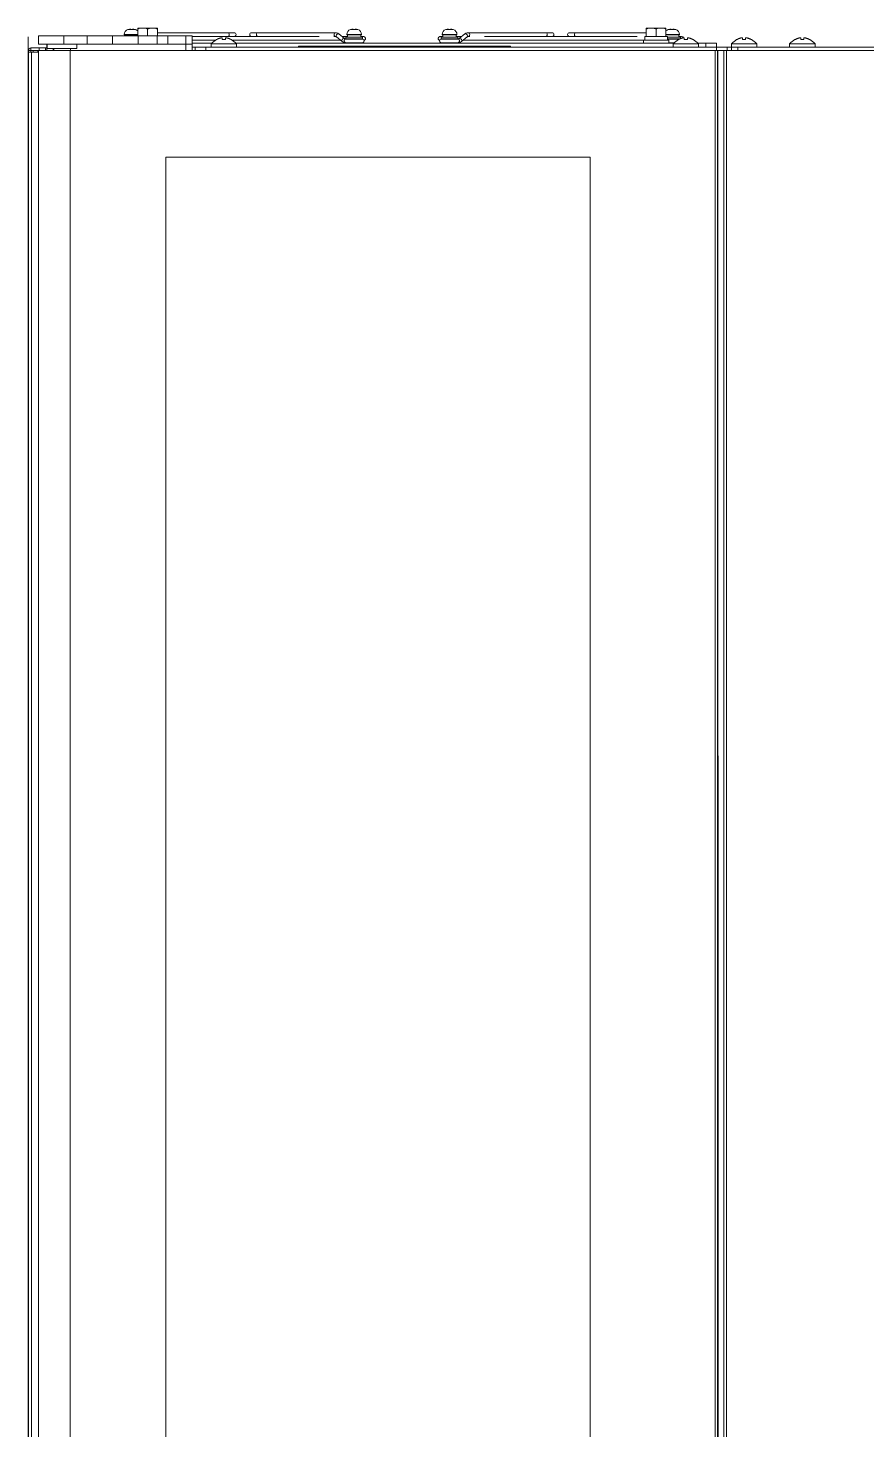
# Model space of a CAD drawing. Header units: millimetres. Extents: x 0 to 100, y -18 to 195.
# Drawn here: x 0 to 39.6, y 129.2 to 195.4 of the extents above; entities that cross this region are included whole.
import ezdxf

# ---------------------------------------------------------------- set-up
doc = ezdxf.new("R2010")
doc.units = ezdxf.units.MM
for name, color, linetype in [('2401-00299-M6-14HWMC_0', 7, 'Continuous'), ('2401-00303-M4-20PWMC_0', 7, 'Continuous'), ('2401-00460-M6-12PSTTHC_0', 7, 'Continuous'), ('4203-77997_0', 7, 'Continuous'), ('4203-78005_0', 7, 'Continuous'), ('4203-78015_1_0', 7, 'Continuous'), ('4203-78016_1_0', 7, 'Continuous'), ('4203-78017_0', 7, 'Continuous'), ('4203-78023_1_0', 7, 'Continuous'), ('4203-78023_2_0', 7, 'Continuous'), ('4203-78023_3_0', 7, 'Continuous'), ('4203-78057_0', 7, 'Continuous'), ('4204-00010-120X120X40_0', 7, 'Continuous'), ('4212-12577_0', 7, 'Continuous'), ('4403-05130_0', 7, 'Continuous')]:
    doc.layers.add(name, color=color, linetype=linetype)

msp = doc.modelspace()

# ---------------------------------------------------------------- linework, layer by layer
at = {"color": 0, "linetype": 'ByBlock', "lineweight": 5}
msp.add_line((0, 63.125), (0, 194.935), dxfattribs=at)
at = {"color": 0, "linetype": 'Continuous', "lineweight": 9}
for p, q in [((14.311, 194.497), (13.154, 194.497)), ((14.828, 194.497), (14.759, 194.497))]:
    msp.add_line(p, q, dxfattribs=at)
at = {"layer": '2401-00299-M6-14HWMC_0', "color": 0, "linetype": 'Continuous', "lineweight": 9}
for p, q in [((5.174, 194.996), (5.174, 195.353)), ((5.203, 195.356), (6.073, 195.356)), ((5.638, 194.996), (5.638, 195.304)), ((6.102, 194.996), (6.102, 195.353)), ((29.166, 194.956), (29.166, 195.353)), ((29.194, 195.356), (30.065, 195.356)), ((29.629, 194.956), (29.629, 195.304)), ((30.093, 194.956), (30.093, 195.353)), ((29.03, 194.792), (29.03, 194.647)), ((30.229, 194.792), (29.03, 194.792)), ((29.092, 194.956), (29.092, 194.792)), ((30.167, 194.956), (29.092, 194.956)), ((30.167, 194.956), (30.167, 194.792)), ((30.229, 194.792), (30.229, 194.647))]:
    msp.add_line(p, q, dxfattribs=at)
for points in [[(5.638, 195.304), (5.616, 195.319), (5.592, 195.33), (5.567, 195.338), (5.541, 195.344), (5.514, 195.348), (5.486, 195.351), (5.455, 195.352), (5.421, 195.353), (5.387, 195.353), (5.354, 195.352), (5.324, 195.35), (5.297, 195.348), (5.271, 195.344), (5.246, 195.338), (5.221, 195.33), (5.196, 195.319), (5.174, 195.304)], [(6.102, 195.304), (6.08, 195.319), (6.056, 195.33), (6.03, 195.338), (6.005, 195.344), (5.979, 195.348), (5.952, 195.35), (5.922, 195.352), (5.89, 195.353), (5.856, 195.353), (5.822, 195.352), (5.79, 195.351), (5.762, 195.348), (5.735, 195.344), (5.709, 195.338), (5.684, 195.33), (5.66, 195.319), (5.638, 195.304)], [(29.629, 195.304), (29.608, 195.319), (29.584, 195.33), (29.558, 195.338), (29.532, 195.344), (29.506, 195.348), (29.477, 195.351), (29.446, 195.352), (29.413, 195.353), (29.379, 195.353), (29.346, 195.352), (29.316, 195.35), (29.288, 195.348), (29.263, 195.344), (29.238, 195.338), (29.212, 195.33), (29.187, 195.319), (29.166, 195.304)], [(30.093, 195.304), (30.072, 195.319), (30.047, 195.33), (30.022, 195.338), (29.997, 195.344), (29.971, 195.348), (29.944, 195.35), (29.914, 195.352), (29.881, 195.353), (29.847, 195.353), (29.813, 195.352), (29.782, 195.351), (29.754, 195.348), (29.727, 195.344), (29.701, 195.338), (29.675, 195.33), (29.651, 195.319), (29.629, 195.304)]]:
    msp.add_lwpolyline(points, dxfattribs=at)
for centre, start, end in [((5.203, 195.234), 90, 103.59393), ((6.073, 195.234), 76.40607, 90), ((29.194, 195.234), 90, 103.59393), ((30.065, 195.234), 76.40607, 90)]:
    msp.add_arc(centre, 0.122, start, end, dxfattribs=at)
at = {"layer": '2401-00303-M4-20PWMC_0', "color": 0, "linetype": 'Continuous', "lineweight": 9}
for p, q in [((4.538, 195.056), (4.538, 195.036)), ((4.538, 195.056), (5.174, 195.056)), ((4.716, 195.287), (4.713, 195.286)), ((4.713, 195.286), (4.713, 195.287)), ((4.72, 195.288), (4.716, 195.287)), ((4.72, 195.288), (4.845, 195.288)), ((4.845, 195.286), (4.845, 195.308)), ((4.874, 195.287), (4.845, 195.286)), ((4.888, 195.287), (4.874, 195.287)), ((4.903, 195.287), (4.888, 195.287)), ((4.932, 195.286), (4.903, 195.287)), ((4.932, 195.308), (4.932, 195.286)), ((4.932, 195.288), (5.057, 195.288)), ((5.06, 195.287), (5.057, 195.288)), ((5.063, 195.286), (5.06, 195.287)), ((5.063, 195.287), (5.063, 195.286)), ((15.035, 195.056), (15.035, 195.036)), ((15.035, 195.056), (15.734, 195.056)), ((15.213, 195.287), (15.21, 195.286)), ((15.21, 195.286), (15.21, 195.287)), ((15.216, 195.288), (15.213, 195.287)), ((15.216, 195.288), (15.341, 195.288)), ((15.341, 195.286), (15.341, 195.308)), ((15.37, 195.287), (15.341, 195.286)), ((15.385, 195.287), (15.37, 195.287)), ((15.399, 195.287), (15.385, 195.287)), ((15.428, 195.286), (15.399, 195.287)), ((15.428, 195.308), (15.428, 195.286)), ((15.428, 195.288), (15.553, 195.288)), ((15.556, 195.287), (15.553, 195.288)), ((15.559, 195.286), (15.556, 195.287)), ((15.559, 195.287), (15.559, 195.286)), ((15.734, 195.056), (15.734, 195.036)), ((19.533, 195.056), (19.533, 195.036)), ((19.533, 195.056), (20.233, 195.056)), ((19.711, 195.287), (19.708, 195.286)), ((19.708, 195.286), (19.708, 195.287)), ((19.714, 195.288), (19.711, 195.287)), ((19.714, 195.288), (19.839, 195.288)), ((19.839, 195.286), (19.839, 195.308)), ((19.868, 195.287), (19.839, 195.286)), ((19.883, 195.287), (19.868, 195.287)), ((19.898, 195.287), (19.883, 195.287)), ((19.927, 195.286), (19.898, 195.287)), ((19.927, 195.308), (19.927, 195.286)), ((19.927, 195.288), (20.052, 195.288)), ((20.055, 195.287), (20.052, 195.288)), ((20.058, 195.286), (20.055, 195.287)), ((20.058, 195.287), (20.058, 195.286)), ((20.233, 195.056), (20.233, 195.036)), ((30.093, 195.056), (30.729, 195.056)), ((30.207, 195.287), (30.204, 195.286)), ((30.204, 195.286), (30.204, 195.287)), ((30.21, 195.288), (30.207, 195.287)), ((30.21, 195.288), (30.335, 195.288)), ((30.335, 195.286), (30.335, 195.308)), ((30.365, 195.287), (30.335, 195.286)), ((30.379, 195.287), (30.365, 195.287)), ((30.394, 195.287), (30.379, 195.287)), ((30.423, 195.286), (30.394, 195.287)), ((30.423, 195.308), (30.423, 195.286)), ((30.423, 195.288), (30.548, 195.288)), ((30.551, 195.287), (30.548, 195.288)), ((30.554, 195.286), (30.551, 195.287)), ((30.554, 195.287), (30.554, 195.286)), ((30.729, 195.056), (30.729, 195.036)), ((4.538, 195.036), (5.174, 195.036)), ((4.573, 195.036), (4.573, 194.996)), ((14.985, 194.927), (14.985, 194.847)), ((14.985, 194.927), (15.784, 194.927)), ((14.985, 194.847), (15.784, 194.847)), ((15.035, 195.036), (15.734, 195.036)), ((15.07, 195.036), (15.07, 194.927)), ((15.185, 194.847), (15.185, 194.837)), ((15.185, 194.837), (15.185, 194.847)), ((15.185, 194.657), (15.185, 194.647)), ((15.185, 194.647), (15.185, 194.657)), ((15.584, 194.847), (15.584, 194.837)), ((15.584, 194.837), (15.584, 194.847)), ((15.584, 194.657), (15.584, 194.647)), ((15.584, 194.647), (15.584, 194.657)), ((15.699, 195.036), (15.699, 194.927)), ((15.784, 194.927), (15.784, 194.847)), ((19.483, 194.927), (19.483, 194.847)), ((19.483, 194.927), (20.283, 194.927)), ((19.483, 194.847), (20.283, 194.847)), ((19.533, 195.036), (20.233, 195.036)), ((19.568, 195.036), (19.568, 194.927)), ((19.683, 194.847), (19.683, 194.837)), ((19.683, 194.837), (19.683, 194.847)), ((19.683, 194.657), (19.683, 194.647)), ((19.683, 194.647), (19.683, 194.657)), ((20.083, 194.847), (20.083, 194.837)), ((20.083, 194.837), (20.083, 194.847)), ((20.083, 194.657), (20.083, 194.647)), ((20.083, 194.647), (20.083, 194.657)), ((20.198, 195.036), (20.198, 194.927)), ((20.283, 194.927), (20.283, 194.847)), ((30.093, 195.036), (30.729, 195.036)), ((30.167, 194.927), (30.779, 194.927)), ((30.167, 194.847), (30.76, 194.847)), ((30.179, 194.847), (30.179, 194.837)), ((30.179, 194.837), (30.179, 194.847)), ((30.579, 194.847), (30.579, 194.837)), ((30.579, 194.837), (30.579, 194.847)), ((30.694, 195.036), (30.694, 194.927)), ((30.779, 194.927), (30.779, 194.855))]:
    msp.add_line(p, q, dxfattribs=at)
for centre, radius, start, end in [((4.778, 195.056), 0.24, 105.71386, 180), ((4.778, 195.056), 0.24, 105.71386, 180), ((4.888, 194.662), 0.648, 93.86815, 105.08804), ((4.888, 194.662), 0.648, 74.91196, 86.13185), ((4.998, 195.056), 0.24, 42.39879, 74.28614), ((4.998, 195.056), 0.24, 42.73323, 74.28614), ((15.275, 195.056), 0.24, 105.71386, 180), ((15.275, 195.056), 0.24, 105.71386, 180), ((15.385, 194.662), 0.648, 93.86815, 105.08804), ((15.385, 194.662), 0.648, 74.91196, 86.13185), ((15.494, 195.056), 0.24, 0, 74.28614), ((15.494, 195.056), 0.24, 0, 74.28614), ((19.773, 195.056), 0.24, 105.71386, 180), ((19.773, 195.056), 0.24, 105.71386, 180), ((19.883, 194.662), 0.648, 93.86815, 105.08804), ((19.883, 194.662), 0.648, 74.91196, 86.13185), ((19.993, 195.056), 0.24, 0, 74.28614), ((19.993, 195.056), 0.24, 0, 74.28614), ((30.269, 195.056), 0.24, 105.71386, 137.60121), ((30.269, 195.056), 0.24, 105.71386, 137.26677), ((30.379, 194.662), 0.648, 93.86815, 105.08804), ((30.379, 194.662), 0.648, 74.91196, 86.13185), ((30.489, 195.056), 0.24, 0, 74.28614), ((30.489, 195.056), 0.24, 0, 74.28614)]:
    msp.add_arc(centre, radius, start, end, dxfattribs=at)
at = {"layer": '2401-00460-M6-12PSTTHC_0', "color": 0, "linetype": 'Continuous', "lineweight": 9}
for p, q in [((0.89, 194.447), (0.89, 194.597)), ((8.637, 194.447), (8.637, 194.607)), ((9.837, 194.607), (8.637, 194.607)), ((8.912, 194.818), (8.912, 194.823)), ((8.912, 194.818), (8.914, 194.819)), ((9.074, 194.884), (9.055, 194.879)), ((9.089, 194.888), (9.072, 194.884)), ((9.103, 194.891), (9.087, 194.888)), ((9.118, 194.894), (9.102, 194.891)), ((9.132, 194.897), (9.117, 194.894)), ((9.132, 194.897), (9.147, 194.899)), ((9.162, 194.901), (9.147, 194.899)), ((9.162, 194.818), (9.162, 194.901)), ((9.312, 194.901), (9.312, 194.818)), ((9.327, 194.899), (9.312, 194.901)), ((9.341, 194.897), (9.356, 194.894)), ((9.371, 194.891), (9.356, 194.894)), ((9.386, 194.888), (9.37, 194.891)), ((9.401, 194.884), (9.385, 194.888)), ((9.56, 194.819), (9.562, 194.818)), ((9.562, 194.823), (9.562, 194.818)), ((9.837, 194.447), (9.837, 194.607)), ((30.429, 194.447), (30.429, 194.607)), ((31.629, 194.607), (30.429, 194.607)), ((30.704, 194.818), (30.704, 194.823)), ((30.704, 194.818), (30.706, 194.819)), ((30.866, 194.884), (30.847, 194.879)), ((30.881, 194.888), (30.864, 194.884)), ((30.895, 194.891), (30.88, 194.888)), ((30.91, 194.894), (30.894, 194.891)), ((30.924, 194.897), (30.909, 194.894)), ((30.924, 194.897), (30.939, 194.899)), ((30.954, 194.901), (30.939, 194.899)), ((30.954, 194.818), (30.954, 194.901)), ((31.104, 194.901), (31.104, 194.818)), ((31.119, 194.899), (31.104, 194.901)), ((31.134, 194.897), (31.119, 194.899)), ((31.149, 194.894), (31.134, 194.897)), ((31.164, 194.891), (31.148, 194.894)), ((31.178, 194.888), (31.163, 194.891)), ((31.194, 194.884), (31.177, 194.888)), ((31.352, 194.819), (31.354, 194.818)), ((31.354, 194.823), (31.354, 194.818)), ((31.629, 194.447), (31.629, 194.607)), ((33.178, 194.447), (33.178, 194.607)), ((34.378, 194.607), (33.178, 194.607)), ((33.453, 194.818), (33.453, 194.823)), ((33.453, 194.818), (33.455, 194.819)), ((33.615, 194.884), (33.596, 194.879)), ((33.63, 194.888), (33.613, 194.884)), ((33.644, 194.891), (33.629, 194.888)), ((33.659, 194.894), (33.643, 194.891)), ((33.674, 194.897), (33.658, 194.894)), ((33.673, 194.897), (33.688, 194.899)), ((33.703, 194.901), (33.688, 194.899)), ((33.703, 194.818), (33.703, 194.901)), ((33.853, 194.901), (33.853, 194.818)), ((33.868, 194.899), (33.853, 194.901)), ((33.883, 194.897), (33.868, 194.899)), ((33.898, 194.894), (33.883, 194.897)), ((33.913, 194.891), (33.897, 194.894)), ((33.927, 194.888), (33.912, 194.891)), ((33.943, 194.884), (33.926, 194.888)), ((34.101, 194.819), (34.103, 194.818)), ((34.103, 194.823), (34.103, 194.818)), ((34.378, 194.447), (34.378, 194.607)), ((35.927, 194.447), (35.927, 194.607)), ((37.127, 194.607), (35.927, 194.607)), ((36.202, 194.818), (36.202, 194.823)), ((36.202, 194.818), (36.204, 194.819)), ((36.364, 194.884), (36.345, 194.879)), ((36.379, 194.888), (36.362, 194.884)), ((36.393, 194.891), (36.378, 194.888)), ((36.408, 194.894), (36.392, 194.891)), ((36.423, 194.897), (36.407, 194.894)), ((36.422, 194.897), (36.437, 194.899)), ((36.452, 194.901), (36.437, 194.899)), ((36.452, 194.818), (36.452, 194.901)), ((36.602, 194.901), (36.602, 194.818)), ((36.617, 194.899), (36.602, 194.901)), ((36.632, 194.897), (36.617, 194.899)), ((36.647, 194.894), (36.632, 194.897)), ((36.662, 194.891), (36.646, 194.894)), ((36.676, 194.888), (36.661, 194.891)), ((36.692, 194.884), (36.675, 194.888)), ((36.85, 194.819), (36.852, 194.818)), ((36.852, 194.823), (36.852, 194.818)), ((37.127, 194.447), (37.127, 194.607))]:
    msp.add_line(p, q, dxfattribs=at)
for points in [[(8.912, 194.823), (8.886, 194.808), (8.824, 194.768), (8.762, 194.721), (8.7, 194.667), (8.637, 194.607)], [(8.954, 194.84), (8.932, 194.829), (8.912, 194.818)], [(8.938, 194.832), (8.941, 194.834), (8.968, 194.846), (8.992, 194.857), (9.015, 194.866), (9.036, 194.873), (9.055, 194.879)], [(9.058, 194.88), (9.04, 194.874), (9.021, 194.868), (8.999, 194.86), (8.976, 194.85), (8.954, 194.84)], [(9.237, 194.823), (9.212, 194.823), (9.187, 194.821), (9.162, 194.818)], [(9.312, 194.818), (9.287, 194.821), (9.262, 194.823), (9.237, 194.823)], [(9.357, 194.894), (9.342, 194.897), (9.327, 194.899)], [(9.562, 194.818), (9.532, 194.834), (9.505, 194.846), (9.481, 194.857), (9.459, 194.866), (9.438, 194.873), (9.419, 194.879), (9.399, 194.884)], [(9.416, 194.88), (9.433, 194.874), (9.453, 194.868), (9.474, 194.86), (9.497, 194.85), (9.519, 194.84), (9.536, 194.832)], [(9.562, 194.823), (9.587, 194.808), (9.649, 194.768), (9.711, 194.721), (9.774, 194.667), (9.837, 194.607)], [(30.704, 194.823), (30.679, 194.808), (30.617, 194.768), (30.554, 194.721), (30.492, 194.667), (30.429, 194.607)], [(30.746, 194.84), (30.725, 194.829), (30.704, 194.818)], [(30.73, 194.832), (30.734, 194.834), (30.76, 194.846), (30.785, 194.857), (30.807, 194.866), (30.828, 194.873), (30.847, 194.879)], [(30.85, 194.88), (30.833, 194.874), (30.813, 194.868), (30.791, 194.86), (30.769, 194.85), (30.746, 194.84)], [(31.029, 194.823), (31.004, 194.823), (30.979, 194.821), (30.954, 194.818)], [(31.104, 194.818), (31.079, 194.821), (31.054, 194.823), (31.029, 194.823)], [(31.354, 194.818), (31.324, 194.834), (31.298, 194.846), (31.273, 194.857), (31.251, 194.866), (31.23, 194.873), (31.211, 194.879), (31.192, 194.884)], [(31.208, 194.88), (31.225, 194.874), (31.245, 194.868), (31.267, 194.86), (31.289, 194.85), (31.312, 194.84), (31.328, 194.832)], [(31.354, 194.823), (31.379, 194.808), (31.441, 194.768), (31.504, 194.721), (31.566, 194.667), (31.629, 194.607)], [(33.453, 194.823), (33.428, 194.808), (33.366, 194.768), (33.304, 194.721), (33.241, 194.667), (33.178, 194.607)], [(33.495, 194.84), (33.474, 194.829), (33.453, 194.818)], [(33.479, 194.832), (33.483, 194.834), (33.509, 194.846), (33.534, 194.857), (33.556, 194.866), (33.577, 194.873), (33.596, 194.879)], [(33.599, 194.88), (33.582, 194.874), (33.562, 194.868), (33.54, 194.86), (33.518, 194.85), (33.495, 194.84)], [(33.778, 194.823), (33.753, 194.823), (33.728, 194.821), (33.703, 194.818)], [(33.853, 194.818), (33.828, 194.821), (33.803, 194.823), (33.778, 194.823)], [(34.103, 194.818), (34.073, 194.834), (34.047, 194.846), (34.022, 194.857), (34, 194.866), (33.979, 194.873), (33.96, 194.879), (33.941, 194.884)], [(33.957, 194.88), (33.975, 194.874), (33.994, 194.868), (34.016, 194.86), (34.038, 194.85), (34.061, 194.84), (34.077, 194.832)], [(34.103, 194.823), (34.128, 194.808), (34.19, 194.768), (34.253, 194.721), (34.315, 194.667), (34.378, 194.607)], [(36.202, 194.823), (36.177, 194.808), (36.115, 194.768), (36.053, 194.721), (35.99, 194.667), (35.927, 194.607)], [(36.244, 194.84), (36.223, 194.829), (36.202, 194.818)], [(36.228, 194.832), (36.232, 194.834), (36.258, 194.846), (36.283, 194.857), (36.305, 194.866), (36.326, 194.873), (36.345, 194.879)], [(36.348, 194.88), (36.331, 194.874), (36.311, 194.868), (36.289, 194.86), (36.267, 194.85), (36.244, 194.84)], [(36.527, 194.823), (36.502, 194.823), (36.477, 194.821), (36.452, 194.818)], [(36.602, 194.818), (36.577, 194.821), (36.552, 194.823), (36.527, 194.823)], [(36.852, 194.818), (36.822, 194.834), (36.796, 194.846), (36.771, 194.857), (36.749, 194.866), (36.728, 194.873), (36.709, 194.879), (36.69, 194.884)], [(36.706, 194.88), (36.724, 194.874), (36.743, 194.868), (36.765, 194.86), (36.787, 194.85), (36.81, 194.84), (36.826, 194.832)], [(36.852, 194.823), (36.878, 194.808), (36.939, 194.768), (37.002, 194.721), (37.064, 194.667), (37.127, 194.607)]]:
    msp.add_lwpolyline(points, dxfattribs=at)
at = {"layer": '4203-77997_0', "color": 0, "linetype": 'Continuous', "lineweight": 9}
for p, q in [((0.24, 194.297), (0.24, 194.217)), ((0.46, 194.297), (0.46, 194.217))]:
    msp.add_line(p, q, dxfattribs=at)
at = {"layer": '4203-78005_0', "color": 0, "linetype": 'Continuous', "lineweight": 9}
for p, q in [((0.89, 194.297), (0.89, 194.447)), ((0.89, 194.447), (0.91, 194.447)), ((7.737, 194.447), (33.178, 194.447)), ((7.887, 194.297), (7.887, 194.447)), ((8.387, 194.297), (8.387, 194.447)), ((32.478, 194.297), (32.478, 194.447)), ((32.978, 194.297), (32.978, 194.447))]:
    msp.add_line(p, q, dxfattribs=at)
at = {"layer": '4203-78015_1_0', "color": 0, "linetype": 'Continuous', "lineweight": 9}
for p, q in [((0.49, 194.297), (0.49, 63.125)), ((0.49, 194.297), (32.828, 194.297)), ((1.989, 194.297), (1.989, 63.125)), ((32.409, 194.297), (32.409, 63.125)), ((32.528, 194.297), (32.528, 63.125)), ((32.567, 63.125), (32.548, 194.297)), ((26.521, 189.269), (6.498, 189.269)), ((6.498, 189.269), (6.498, 63.125)), ((26.521, 63.125), (26.521, 189.269))]:
    msp.add_line(p, q, dxfattribs=at)
at = {"layer": '4203-78016_1_0', "color": 0, "linetype": 'Continuous', "lineweight": 9}
for p, q in [((32.828, 194.297), (32.828, 63.125)), ((54.934, 194.297), (32.828, 194.297)), ((32.948, 194.297), (32.948, 63.125))]:
    msp.add_line(p, q, dxfattribs=at)
at = {"layer": '4203-78017_0', "color": 0, "linetype": 'Continuous', "lineweight": 9}
for p, q in [((0.14, 194.417), (0.14, 194.297)), ((0.14, 194.417), (0.89, 194.417)), ((0.52, 194.297), (0.52, 194.417)), ((0.82, 194.297), (0.82, 194.417)), ((0.02, 194.297), (0.02, 63.125)), ((0.02, 194.297), (0.14, 194.297)), ((0.02, 194.217), (0.49, 194.217)), ((0.14, 194.297), (0.14, 194.217)), ((0.14, 194.297), (0.49, 194.297)), ((0.16, 194.217), (0.16, 63.125))]:
    msp.add_line(p, q, dxfattribs=at)
msp.add_arc((0.14, 194.297), 0.12, 90, 180, dxfattribs=at)
at = {"layer": '4203-78023_1_0', "color": 0, "linetype": 'Continuous', "lineweight": 9}
for p, q in [((0.49, 194.597), (0.49, 194.996)), ((0.49, 194.996), (7.737, 194.996)), ((7.737, 194.597), (0.49, 194.597)), ((1.689, 194.597), (1.689, 194.996)), ((2.789, 194.597), (2.789, 194.996)), ((3.989, 194.597), (3.989, 194.996)), ((5.188, 194.996), (5.188, 194.597)), ((6.088, 194.996), (6.088, 194.597)), ((6.588, 194.996), (6.588, 194.597)), ((7.437, 194.597), (7.437, 194.996)), ((7.737, 194.597), (7.737, 194.996))]:
    msp.add_line(p, q, dxfattribs=at)
at = {"layer": '4203-78023_2_0', "color": 0, "linetype": 'Continuous', "lineweight": 9}
for p, q in [((1.19, 194.297), (1.19, 194.397)), ((7.437, 194.297), (7.437, 194.597)), ((7.737, 194.297), (7.737, 194.597))]:
    msp.add_line(p, q, dxfattribs=at)
at = {"layer": '4203-78023_3_0', "color": 0, "linetype": 'Continuous', "lineweight": 9}
for p, q in [((0.91, 194.597), (0.91, 194.397)), ((0.91, 194.397), (2.309, 194.397)), ((1.21, 194.397), (1.21, 194.297)), ((2.009, 194.397), (2.009, 194.297)), ((2.309, 194.597), (2.309, 194.397))]:
    msp.add_line(p, q, dxfattribs=at)
at = {"layer": '4203-78057_0', "color": 0, "linetype": 'Continuous', "lineweight": 9}
for p, q in [((7.737, 194.647), (8.678, 194.647)), ((9.795, 194.647), (30.471, 194.647)), ((31.587, 194.647), (32.478, 194.647)), ((31.979, 194.647), (31.979, 194.447)), ((32.478, 194.647), (32.478, 194.447))]:
    msp.add_line(p, q, dxfattribs=at)
at = {"layer": '4204-00010-120X120X40_0', "color": 0, "linetype": 'Continuous', "lineweight": 9}
for p, q in [((9.722, 195.136), (6.102, 195.136)), ((10.55, 195.136), (14.497, 195.136)), ((14.66, 195.076), (14.929, 194.856)), ((20.607, 195.076), (20.339, 194.856)), ((24.717, 195.136), (20.77, 195.136)), ((25.545, 195.136), (29.166, 195.136)), ((13.735, 194.956), (7.737, 194.956)), ((8.837, 194.777), (7.737, 194.777)), ((14.742, 194.777), (9.636, 194.777)), ((14.425, 194.956), (14.497, 194.956)), ((14.546, 194.937), (14.815, 194.717)), ((15.07, 194.956), (14.806, 194.956)), ((14.919, 194.781), (14.914, 194.747)), ((14.914, 194.747), (14.919, 194.712)), ((14.978, 194.837), (15.76, 194.837)), ((14.978, 194.657), (15.76, 194.657)), ((15.834, 194.956), (15.699, 194.956)), ((19.568, 194.956), (19.433, 194.956)), ((20.257, 194.837), (19.506, 194.837)), ((20.289, 194.657), (19.506, 194.657)), ((20.461, 194.956), (20.198, 194.956)), ((20.289, 194.837), (20.26, 194.837)), ((20.353, 194.747), (20.348, 194.781)), ((20.348, 194.712), (20.353, 194.747)), ((20.721, 194.937), (20.452, 194.717)), ((29.03, 194.777), (20.525, 194.777)), ((20.843, 194.956), (20.77, 194.956)), ((28.73, 194.956), (21.532, 194.956)), ((30.739, 194.837), (30.167, 194.837)), ((30.481, 194.657), (30.229, 194.657)), ((30.829, 194.956), (30.694, 194.956))]:
    msp.add_line(p, q, dxfattribs=at)
for points in [[(9.493, 195.046), (9.488, 195.081), (9.475, 195.11), (9.454, 195.13), (9.43, 195.136)], [(9.43, 194.956), (9.454, 194.963), (9.475, 194.983), (9.488, 195.012), (9.493, 195.046)], [(10.843, 195.136), (10.819, 195.13), (10.798, 195.11), (10.784, 195.081), (10.78, 195.046)], [(10.78, 195.046), (10.784, 195.012), (10.798, 194.983), (10.819, 194.963), (10.843, 194.956)], [(14.497, 195.136), (14.473, 195.13), (14.452, 195.11), (14.438, 195.081), (14.434, 195.046)], [(14.434, 195.046), (14.438, 195.012), (14.452, 194.983), (14.473, 194.963), (14.497, 194.956)], [(14.497, 195.136), (14.553, 195.13), (14.608, 195.11), (14.66, 195.076)], [(14.66, 195.076), (14.657, 195.078), (14.635, 195.084), (14.608, 195.078), (14.581, 195.061), (14.557, 195.036), (14.54, 195.006)], [(20.77, 195.136), (20.714, 195.13), (20.659, 195.11), (20.607, 195.076)], [(20.632, 195.084), (20.611, 195.078), (20.607, 195.076)], [(20.728, 195.006), (20.711, 195.036), (20.687, 195.061), (20.659, 195.078), (20.632, 195.084)], [(20.834, 195.046), (20.829, 195.081), (20.815, 195.11), (20.795, 195.13), (20.77, 195.136)], [(20.77, 194.956), (20.795, 194.963), (20.815, 194.983), (20.829, 195.012), (20.834, 195.046)], [(24.488, 195.046), (24.483, 195.081), (24.469, 195.11), (24.449, 195.13), (24.424, 195.136)], [(24.424, 194.956), (24.449, 194.963), (24.469, 194.983), (24.483, 195.012), (24.488, 195.046)], [(25.838, 195.136), (25.814, 195.13), (25.793, 195.11), (25.779, 195.081), (25.774, 195.046)], [(25.774, 195.046), (25.779, 195.012), (25.793, 194.983), (25.814, 194.963), (25.838, 194.956)], [(14.497, 194.956), (14.513, 194.954), (14.53, 194.948), (14.546, 194.937)], [(14.54, 195.006), (14.532, 194.976), (14.536, 194.951), (14.546, 194.937)], [(14.808, 194.787), (14.801, 194.757), (14.805, 194.732), (14.815, 194.717)], [(14.929, 194.856), (14.926, 194.859), (14.904, 194.865), (14.877, 194.859), (14.85, 194.842), (14.825, 194.817), (14.808, 194.787)], [(14.815, 194.717), (14.867, 194.683), (14.922, 194.663), (14.978, 194.657)], [(14.978, 194.837), (14.954, 194.83), (14.933, 194.81), (14.919, 194.781)], [(14.919, 194.712), (14.933, 194.683), (14.954, 194.663), (14.978, 194.657)], [(14.929, 194.856), (14.946, 194.845), (14.962, 194.839), (14.978, 194.837)], [(20.339, 194.856), (20.322, 194.845), (20.306, 194.839), (20.289, 194.837)], [(20.348, 194.781), (20.334, 194.81), (20.314, 194.83), (20.289, 194.837)], [(20.452, 194.717), (20.401, 194.683), (20.346, 194.663), (20.289, 194.657)], [(20.289, 194.657), (20.314, 194.663), (20.334, 194.683), (20.348, 194.712)], [(20.459, 194.787), (20.442, 194.817), (20.418, 194.842), (20.39, 194.859), (20.364, 194.865), (20.342, 194.859), (20.339, 194.856)], [(20.452, 194.717), (20.463, 194.732), (20.466, 194.757), (20.459, 194.787)], [(20.721, 194.937), (20.732, 194.951), (20.735, 194.976), (20.728, 195.006)], [(20.77, 194.956), (20.754, 194.954), (20.738, 194.948), (20.721, 194.937)]]:
    msp.add_lwpolyline(points, dxfattribs=at)
for centre, start, end in [((9.722, 195.046), 270, 90), ((10.55, 195.046), 90, 270), ((24.717, 195.046), 270, 90), ((25.545, 195.046), 90, 270), ((15.008, 194.747), 90, 270), ((15.761, 194.747), 270, 90), ((15.834, 194.867), 277.0904, 90), ((19.433, 194.867), 90, 262.9096), ((19.506, 194.747), 90, 270), ((20.26, 194.747), 270, 90), ((30.829, 194.867), 18.53504, 90)]:
    msp.add_arc(centre, 0.09, start, end, dxfattribs=at)
at = {"layer": '4212-12577_0', "color": 0, "linetype": 'Continuous', "lineweight": 9}
for p, q in [((33.178, 194.447), (33.178, 194.297)), ((33.178, 194.447), (92.307, 194.447)), ((33.478, 194.447), (33.478, 194.297))]:
    msp.add_line(p, q, dxfattribs=at)
at = {"layer": '4403-05130_0', "color": 0, "linetype": 'Continuous', "lineweight": 9}
for p, q in [((12.76, 194.497), (12.76, 194.447)), ((12.76, 194.497), (22.757, 194.497)), ((13.01, 194.497), (13.01, 194.447)), ((22.507, 194.497), (22.507, 194.447)), ((22.757, 194.497), (22.757, 194.447))]:
    msp.add_line(p, q, dxfattribs=at)

doc.saveas('drawing.dxf')
